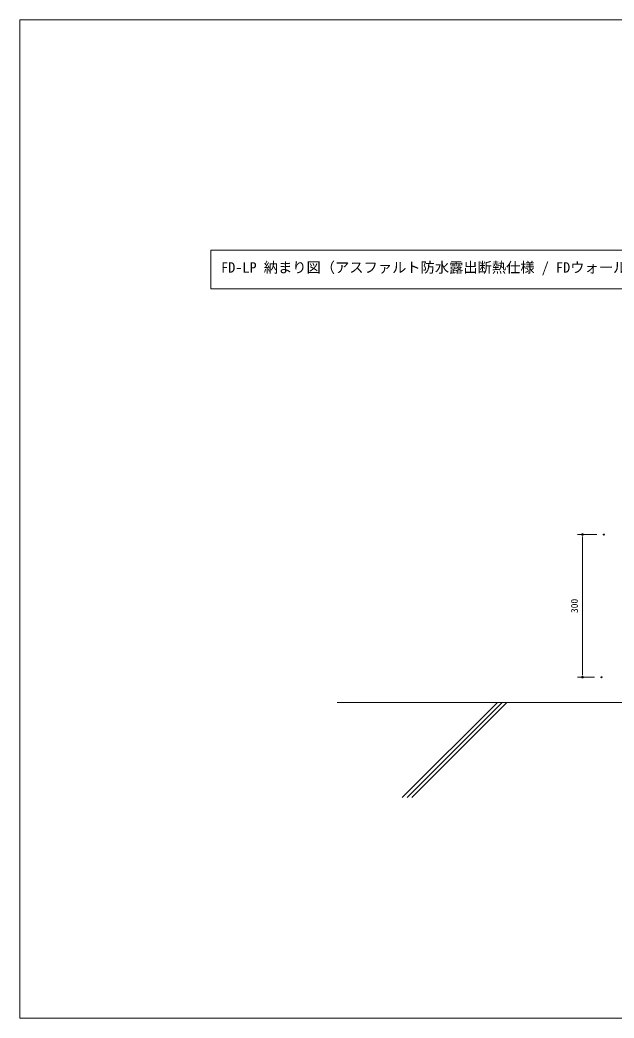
# Model space of a CAD drawing. Units: millimetres, scale not verified. Extents: x -1485 to 1485, y -1050 to 1050.
# Drawn here: x -1485 to -235, y -1050 to 1050 of the extents above; entities that cross this region are included whole.
import ezdxf
from ezdxf.enums import TextEntityAlignment as Align

# ---------------------------------------------------------------- set-up
doc = ezdxf.new("R2010")
doc.units = ezdxf.units.MM
doc.header["$LTSCALE"] = 4
doc.header["$PDMODE"] = 32
doc.header["$PDSIZE"] = 2
for name, color, linetype, lineweight in [('0-1_0', 7, 'Continuous', 18), ('0-2_MOJI', 9, 'Continuous', 18), ('0-5_KUTAI', 6, 'Continuous', 18), ('0-6_HATCH', 2, 'Continuous', 18)]:
    doc.layers.add(name, color=color, linetype=linetype, lineweight=lineweight)
doc.layers.add('0-3_DEFPOINTS', color=7, linetype='Continuous')
doc.styles.add('ＭＳ ゴシック', font='')
doc.styles.get('ＭＳ ゴシック').set_extended_font_data('MS Gothic')

# ---------------------------------------------------------------- blocks, each defined once
blk = doc.blocks.new('_Dot')
at = {"layer": '0-1_0'}
for p, q in [((-0.5, 0), (-1, 0)), ((0.25, 0), (-0.25, 0))]:
    blk.add_line(p, q, dxfattribs=at)
blk.add_circle((0, 0), 0.25, dxfattribs=at)
blk = doc.blocks.new('D2')
at = {"layer": '0-2_MOJI', "color": 7}
for p, q in [((1213.491, 1017.155), (1173.063, 1017.155)), ((1183.063, 725.155), (1183.063, 1009.155)), ((1208.492, 717.155), (1173.063, 717.155))]:
    blk.add_line(p, q, dxfattribs=at)
at = {"layer": '0-3_DEFPOINTS'}
for p in [(1183.063, 1017.155), (1228.491, 1017.155), (1223.492, 717.155)]:
    blk.add_point(p, dxfattribs=at)
at = {"layer": '0-2_MOJI', "xscale": 8, "yscale": 8}
for p, rotation in [((1183.063, 1017.155), 90), ((1183.063, 717.155), 270)]:
    blk.add_blockref('_Dot', p, dxfattribs=dict(at, rotation=rotation))
at = {"layer": '0-2_MOJI', "color": 7, "style": 'ＭＳ ゴシック'}
blk.add_text('300', height=14.66, rotation=90, dxfattribs=at).set_placement((1178.063, 852.155), align=Align.BOTTOM_LEFT)

msp = doc.modelspace()

# ---------------------------------------------------------------- linework, layer by layer
at = {"layer": '0-1_0'}
msp.add_lwpolyline([(-1485.05, -1049.984), (1484.95, -1049.984), (1484.95, 1050.016), (-1485.05, 1050.016)], close=True, dxfattribs=at)
at = {"layer": '0-2_MOJI'}
msp.add_lwpolyline([(-1083.748, 484.152), (199.677, 484.152), (199.677, 565.738), (-1083.748, 565.738)], close=True, dxfattribs=at)
at = {"layer": '0-5_KUTAI'}
msp.add_line((738.684, -385.829), (-818.129, -385.829), dxfattribs=at)
at = {"layer": '0-6_HATCH'}
for p, q in [((-680.719, -585.829), (-480.719, -385.829)), ((-670.719, -585.829), (-470.719, -385.829)), ((-660.719, -585.829), (-460.719, -385.829))]:
    msp.add_line(p, q, dxfattribs=at)

# ---------------------------------------------------------------- block references
at = {"layer": '0-2_MOJI'}
msp.add_blockref('D2', (-1485.05, -1049.984), dxfattribs=at)

# ---------------------------------------------------------------- texts
at = {"layer": '0-2_MOJI', "color": 7, "style": 'ＭＳ ゴシック'}
msp.add_text('FD-LP 納まり図（アスファルト防水露出断熱仕様 / FDウォールGRC300）', height=21.99, dxfattribs=at).set_placement((-1062, 511.764), align=Align.BOTTOM_LEFT)

doc.saveas('drawing.dxf')
